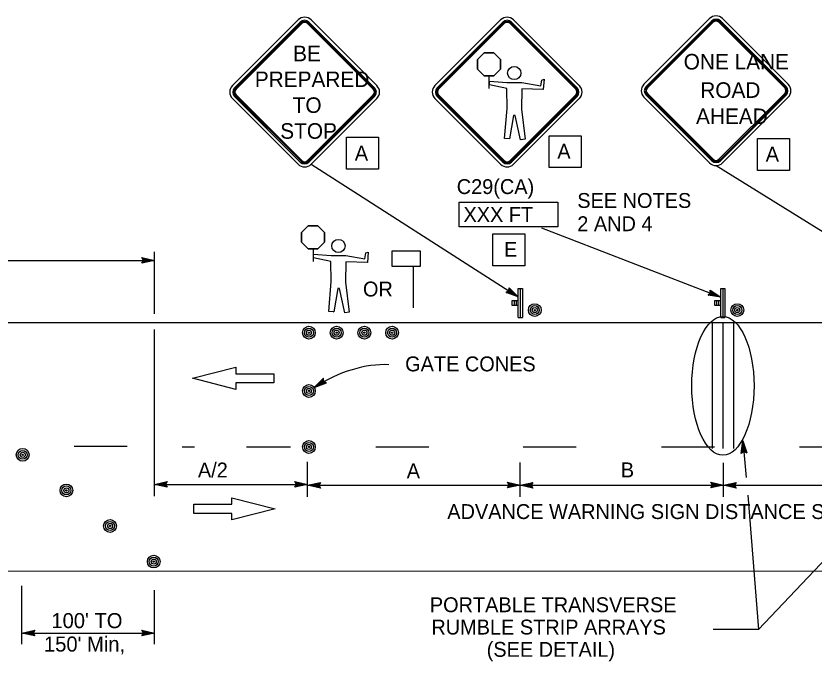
# Model space of a CAD drawing. Extents: x -893 to 867, y -474 to 712.
# Drawn here: x 241.5 to 616.7, y 116.3 to 418 of the extents above; entities that cross this region are included whole.
import ezdxf

# ---------------------------------------------------------------- set-up
doc = ezdxf.new("R2010")
doc.units = 0
for name, color, linetype in [('56 Stage 3 Anno', 7, 'Continuous'), ('57 Undefined', 7, 'Continuous'), ('60 Nongeo Data', 7, 'Continuous')]:
    doc.layers.add(name, color=color, linetype=linetype)

msp = doc.modelspace()

# ---------------------------------------------------------------- linework, layer by layer
at = {"layer": '56 Stage 3 Anno'}
for p, q in [((380.23, 348.23), (477.54, 285.81)), ((570.63, 347.58), (666.18, 288.44)), ((488.57, 318.34), (572.83, 285.64)), ((301.38, 302.98), (300.58, 304.32)), ((300.58, 304.32), (300.58, 304.32)), ((300.58, 304.32), (306.58, 302.98)), ((300.8, 303.96), (305.2, 302.98)), ((306.58, 277.75), (306.58, 306.98)), ((-285.14, 302.98), (306.58, 302.98)), ((306.58, 302.98), (300.58, 301.65)), ((300.58, 301.65), (301.38, 302.98)), ((300.58, 301.65), (300.58, 301.65)), ((305.19, 302.97), (300.82, 302.01)), ((303.82, 302.98), (300.99, 302.35)), ((301.03, 303.6), (303.82, 302.98)), ((301.21, 303.25), (302.44, 302.98)), ((302.44, 302.98), (301.23, 302.71)), ((306.58, 302.98), (306.58, 302.98)), ((306.58, 192.08), (306.58, 270.46)), ((386, 247.58), (381.68, 243.21)), ((381.68, 243.21), (387.45, 245.33)), ((386.01, 247.16), (382.84, 243.95)), ((382.85, 243.95), (387.05, 245.5)), ((386.01, 246.73), (384, 244.7)), ((384, 244.7), (386.72, 245.7)), ((386.05, 246.34), (385.16, 245.45)), ((385.16, 245.45), (386.33, 245.88)), ((386.05, 246.02), (386, 247.58)), ((386, 247.58), (386, 247.58)), ((387.45, 245.33), (386.05, 246.02)), ((387.45, 245.33), (387.45, 245.33)), ((381.68, 243.21), (381.68, 243.21)), ((378.6, 191.7), (378.6, 208.23)), ((478.5, 191.7), (478.5, 207.85)), ((574.09, 191.7), (574.09, 207.76)), ((306.58, 197.58), (312.58, 198.91)), ((312.58, 198.91), (311.78, 197.58)), ((312.58, 198.91), (312.58, 198.91)), ((373.4, 197.58), (372.6, 198.92)), ((372.6, 198.92), (372.6, 198.92)), ((372.6, 198.92), (378.6, 197.58)), ((312.58, 196.24), (306.58, 197.58)), ((306.58, 197.58), (306.58, 197.58)), ((306.58, 197.58), (378.6, 197.58)), ((312.36, 196.59), (307.96, 197.58)), ((307.97, 197.58), (312.35, 198.55)), ((309.34, 197.57), (312.17, 198.2)), ((312.13, 196.95), (309.34, 197.57)), ((310.72, 197.57), (311.93, 197.84)), ((311.95, 197.3), (310.72, 197.57)), ((311.78, 197.58), (312.58, 196.24)), ((312.58, 196.24), (312.58, 196.24)), ((378.6, 197.58), (372.6, 196.25)), ((372.6, 196.25), (373.4, 197.58)), ((372.6, 196.25), (372.6, 196.25)), ((372.82, 198.56), (377.22, 197.58)), ((377.21, 197.57), (372.83, 196.61)), ((375.84, 197.58), (373.01, 196.95)), ((373.05, 198.2), (375.84, 197.58)), ((373.23, 197.85), (374.46, 197.58)), ((374.46, 197.58), (373.25, 197.31)), ((378.6, 197.19), (384.6, 198.52)), ((378.6, 197.58), (378.6, 197.58)), ((384.6, 195.85), (378.6, 197.19)), ((378.6, 197.19), (378.6, 197.19)), ((378.6, 197.19), (478.5, 197.19)), ((384.38, 196.21), (379.98, 197.19)), ((379.99, 197.2), (384.36, 198.16)), ((381.36, 197.19), (384.19, 197.82)), ((384.15, 196.57), (381.36, 197.19)), ((382.74, 197.19), (383.95, 197.46)), ((383.97, 196.92), (382.74, 197.19)), ((384.6, 198.52), (383.8, 197.19)), ((383.8, 197.19), (384.6, 195.85)), ((384.6, 198.52), (384.6, 198.52)), ((384.6, 195.85), (384.6, 195.85)), ((473.3, 197.19), (472.5, 198.53)), ((472.5, 198.53), (472.5, 198.53)), ((472.5, 198.53), (478.5, 197.19)), ((478.5, 197.19), (472.5, 195.86)), ((472.5, 195.86), (473.3, 197.19)), ((472.5, 195.86), (472.5, 195.86)), ((472.72, 198.18), (477.12, 197.19)), ((477.11, 197.19), (472.74, 196.22)), ((475.74, 197.2), (472.91, 196.57)), ((472.95, 197.82), (475.74, 197.2)), ((473.13, 197.47), (474.36, 197.2)), ((474.36, 197.2), (473.15, 196.93)), ((478.5, 197.19), (484.5, 198.52)), ((478.5, 197.19), (574.09, 197.19)), ((478.5, 197.19), (478.5, 197.19)), ((484.5, 195.85), (478.5, 197.19)), ((478.5, 197.19), (478.5, 197.19)), ((484.29, 196.21), (479.88, 197.19)), ((479.89, 197.2), (484.27, 198.16)), ((481.27, 197.19), (484.09, 197.82)), ((484.05, 196.57), (481.27, 197.19)), ((482.65, 197.19), (483.86, 197.46)), ((483.88, 196.92), (482.65, 197.19)), ((484.5, 198.52), (483.7, 197.19)), ((483.7, 197.19), (484.5, 195.85)), ((484.5, 198.52), (484.5, 198.52)), ((484.5, 195.85), (484.5, 195.85)), ((568.89, 197.19), (568.09, 198.53)), ((568.09, 198.53), (568.09, 198.53)), ((568.09, 198.53), (574.09, 197.19)), ((574.09, 197.19), (568.09, 195.86)), ((568.09, 195.86), (568.89, 197.19)), ((568.09, 195.86), (568.09, 195.86)), ((568.31, 198.18), (572.71, 197.19)), ((572.7, 197.19), (568.33, 196.22)), ((571.33, 197.2), (568.5, 196.57)), ((568.54, 197.82), (571.33, 197.2)), ((568.72, 197.47), (569.95, 197.2)), ((569.95, 197.2), (568.74, 196.93)), ((574.09, 197.19), (580.09, 198.52)), ((574.09, 197.19), (666.98, 197.19)), ((574.09, 197.19), (574.09, 197.19)), ((580.09, 195.85), (574.09, 197.19)), ((574.09, 197.19), (574.09, 197.19)), ((579.88, 196.21), (575.47, 197.19)), ((575.48, 197.2), (579.86, 198.16)), ((576.85, 197.19), (579.68, 197.82)), ((579.64, 196.57), (576.85, 197.19)), ((578.24, 197.19), (579.44, 197.46)), ((579.47, 196.92), (578.24, 197.19)), ((580.09, 198.52), (579.29, 197.19)), ((579.29, 197.19), (580.09, 195.85)), ((580.09, 198.52), (580.09, 198.52)), ((580.09, 195.85), (580.09, 195.85)), ((244.29, 122.44), (244.29, 149.76)), ((306.58, 122.44), (306.58, 147.78)), ((244.29, 127.61), (250.29, 128.94)), ((250.29, 126.27), (244.29, 127.61)), ((244.29, 127.61), (244.29, 127.61)), ((244.29, 127.61), (306.58, 127.61)), ((250.07, 126.62), (245.67, 127.61)), ((245.68, 127.61), (250.05, 128.58)), ((247.05, 127.6), (249.88, 128.23)), ((249.84, 126.98), (247.05, 127.6)), ((248.43, 127.6), (249.64, 127.87)), ((249.66, 127.33), (248.43, 127.6)), ((250.29, 128.94), (249.49, 127.61)), ((249.49, 127.61), (250.29, 126.27)), ((250.29, 128.94), (250.29, 128.94)), ((301.38, 127.61), (300.58, 128.95)), ((300.58, 128.95), (300.58, 128.95)), ((300.58, 128.95), (306.58, 127.61)), ((306.58, 127.61), (300.58, 126.28)), ((300.58, 126.28), (301.38, 127.61)), ((300.8, 128.59), (305.2, 127.61)), ((305.19, 127.6), (300.82, 126.64)), ((303.82, 127.61), (300.99, 126.98)), ((301.03, 128.23), (303.82, 127.61)), ((301.21, 127.88), (302.44, 127.61)), ((302.44, 127.61), (301.23, 127.34)), ((306.58, 127.61), (306.58, 127.61)), ((250.29, 126.27), (250.29, 126.27)), ((300.58, 126.28), (300.58, 126.28))]:
    msp.add_line(p, q, dxfattribs=at)
for points in [[(473.28, 290.11), (477.54, 285.81), (471.86, 287.9), (472.23, 288.08), (476.39, 286.55), (473.27, 289.7), (473.26, 289.3), (475.25, 287.28), (472.6, 288.26), (472.96, 288.44), (474.11, 288.02), (473.24, 288.89), (473.23, 288.57), (471.86, 287.9), (473.23, 288.57)], [(567.8, 289.01), (572.83, 285.64), (566.85, 286.56), (567.17, 286.8), (571.55, 286.13), (567.87, 288.6), (567.94, 288.2), (570.3, 286.62), (567.49, 287.05), (567.82, 287.3), (569.03, 287.12), (568.01, 287.8), (568.06, 287.49), (566.85, 286.56), (568.06, 287.49)]]:
    msp.add_lwpolyline(points, close=True, dxfattribs=at)
msp.add_ellipse((396.51, 213.43), major_axis=(-40.53, -30.84), ratio=0.646502, start_param=3.789838, end_param=4.589835, dxfattribs=at)
at = {"layer": '57 Undefined'}
for points in [[(396.92, 345.91), (396.92, 360.91), (411.92, 360.91), (411.92, 345.91)], [(492.13, 346.62), (492.13, 361.62), (507.13, 361.62), (507.13, 346.62)], [(590.12, 345.29), (590.12, 360.29), (605.12, 360.29), (605.12, 345.29)], [(465.65, 300.46), (465.65, 315.46), (480.65, 315.46), (480.65, 300.46)]]:
    msp.add_lwpolyline(points, close=True, dxfattribs=at)
at = {"layer": '60 Nongeo Data'}
for p, q in [((461.59, 400.65), (458.41, 397.46)), ((461.59, 400.65), (458.41, 397.46)), ((458.41, 397.46), (461.59, 400.65)), ((466.09, 400.65), (461.59, 400.65)), ((466.09, 400.65), (461.59, 400.65)), ((461.59, 400.65), (466.09, 400.65)), ((469.27, 397.46), (466.09, 400.65)), ((469.27, 397.46), (466.09, 400.65)), ((466.09, 400.65), (469.27, 397.46)), ((458.41, 397.46), (458.41, 392.96)), ((458.41, 397.46), (458.41, 392.96)), ((458.41, 392.96), (458.41, 397.46)), ((469.27, 392.96), (469.27, 397.46)), ((469.27, 392.96), (469.27, 397.46)), ((469.27, 397.46), (469.27, 392.96)), ((458.41, 392.96), (461.59, 389.78)), ((458.41, 392.96), (461.59, 389.78)), ((461.59, 389.78), (458.41, 392.96)), ((466.09, 389.78), (469.27, 392.96)), ((466.09, 389.78), (469.27, 392.96)), ((469.27, 392.96), (466.09, 389.78)), ((461.59, 389.78), (466.09, 389.78)), ((461.59, 389.78), (466.09, 389.78)), ((466.09, 389.78), (461.59, 389.78)), ((463.84, 389.76), (463.84, 383.86)), ((378.91, 319.27), (375.72, 316.09)), ((378.91, 319.27), (375.72, 316.09)), ((375.72, 316.09), (378.91, 319.27)), ((383.41, 319.27), (378.91, 319.27)), ((383.41, 319.27), (378.91, 319.27)), ((378.91, 319.27), (383.41, 319.27)), ((386.59, 316.09), (383.41, 319.27)), ((386.59, 316.09), (383.41, 319.27)), ((383.41, 319.27), (386.59, 316.09)), ((375.72, 316.09), (375.72, 311.59)), ((375.72, 316.09), (375.72, 311.59)), ((375.72, 311.59), (375.72, 316.09)), ((386.59, 311.59), (386.59, 316.09)), ((386.59, 311.59), (386.59, 316.09)), ((386.59, 316.09), (386.59, 311.59)), ((375.72, 311.59), (378.91, 308.41)), ((375.72, 311.59), (378.91, 308.41)), ((378.91, 308.41), (375.72, 311.59)), ((383.41, 308.41), (386.59, 311.59)), ((383.41, 308.41), (386.59, 311.59)), ((386.59, 311.59), (383.41, 308.41)), ((378.91, 308.41), (383.41, 308.41)), ((378.91, 308.41), (383.41, 308.41)), ((383.41, 308.41), (378.91, 308.41)), ((381.16, 308.39), (381.16, 302.49)), ((428.19, 300.09), (428.19, 280.68)), ((477.6, 289.79), (479.57, 289.79)), ((477.6, 276.01), (477.6, 289.79)), ((478.59, 289.79), (478.59, 276.01)), ((479.57, 289.79), (479.57, 276.01)), ((572.81, 289.79), (574.78, 289.79)), ((572.81, 276.01), (572.81, 289.79)), ((573.8, 289.79), (573.8, 276.01)), ((574.78, 289.79), (574.78, 276.01)), ((476.62, 283.89), (474.65, 283.89)), ((474.65, 283.89), (474.65, 281.92)), ((474.65, 281.92), (476.62, 281.92)), ((475.63, 283.89), (475.63, 281.92)), ((477.6, 283.89), (476.62, 283.89)), ((476.62, 283.89), (476.62, 281.92)), ((476.62, 281.92), (477.6, 281.92)), ((477.6, 282.9), (477.6, 282.9)), ((571.83, 283.89), (569.86, 283.89)), ((569.86, 283.89), (569.86, 281.92)), ((569.86, 281.92), (571.83, 281.92)), ((570.85, 283.89), (570.85, 281.92)), ((572.81, 283.89), (571.83, 283.89)), ((571.83, 283.89), (571.83, 281.92)), ((571.83, 281.92), (572.81, 281.92)), ((572.81, 282.9), (572.81, 282.9)), ((-778.05, 274.05), (794.81, 273.67)), ((477.6, 276.01), (479.57, 276.01)), ((572.81, 276.01), (574.78, 276.01)), ((568.83, 273.41), (568.83, 214.45)), ((573.83, 273.41), (573.83, 214.45)), ((578.83, 273.41), (578.83, 214.45)), ((324.52, 247.48), (344.84, 252.7)), ((344.84, 252.7), (344.84, 249.6)), ((344.84, 249.6), (362.77, 249.6)), ((362.77, 249.6), (362.77, 247.48)), ((344.84, 242.26), (324.52, 247.48)), ((362.77, 245.35), (344.84, 245.35)), ((344.84, 245.35), (344.84, 242.26)), ((362.77, 247.48), (362.77, 245.35)), ((583.2, 218.11), (584.74, 200.86)), ((585.49, 192.53), (590.62, 129.22)), ((590.62, 129.22), (651.75, 194.15)), ((325.06, 186.06), (325.06, 188.18)), ((325.06, 188.18), (343, 188.18)), ((343, 188.18), (343, 191.28)), ((343, 191.28), (363.32, 186.06)), ((325.06, 183.93), (325.06, 186.06)), ((342.99, 183.93), (325.06, 183.93)), ((363.32, 186.06), (342.99, 180.84)), ((342.99, 180.84), (342.99, 183.93)), ((-778.05, 157.05), (794.81, 156.67)), ((590.62, 129.22), (569.24, 129.22))]:
    msp.add_line(p, q, dxfattribs=at)
for points in [[(567.58, 416.72), (536.7, 385.83)], [(604.57, 385.83), (573.69, 416.72)], [(374.12, 416.1), (343.24, 385.22)], [(375.14, 415.09), (344.26, 384.2)], [(375.48, 414.75), (344.6, 383.86)], [(375.82, 414.41), (344.94, 383.52)], [(409.42, 383.52), (378.54, 414.41)], [(409.76, 383.86), (378.87, 414.75)], [(410.1, 384.2), (379.21, 415.09)], [(411.12, 385.22), (380.23, 416.1)], [(469.34, 416.1), (438.45, 385.22)], [(470.35, 415.09), (439.47, 384.2)], [(470.69, 414.75), (439.81, 383.86)], [(471.03, 414.41), (440.15, 383.52)], [(504.63, 383.52), (473.75, 414.41)], [(504.97, 383.86), (474.09, 414.75)], [(505.31, 384.2), (474.43, 415.09)], [(506.33, 385.22), (475.45, 416.1)], [(568.6, 415.7), (537.71, 384.82)], [(568.94, 415.36), (538.05, 384.48)], [(569.28, 415.02), (538.39, 384.14)], [(602.88, 384.14), (571.99, 415.02)], [(603.22, 384.48), (572.33, 415.36)], [(603.56, 384.82), (572.67, 415.7)], [(489.06, 383.39), (489.4, 383.73)], [(343.24, 379.11), (374.12, 348.23)], [(344.26, 380.13), (375.14, 349.24)], [(344.6, 380.47), (375.48, 349.58)], [(344.94, 380.81), (375.82, 349.92)], [(378.54, 349.92), (409.42, 380.81)], [(378.87, 349.58), (409.76, 380.47)], [(379.21, 349.24), (410.1, 380.13)], [(380.23, 348.23), (411.12, 379.11)], [(438.45, 379.11), (469.34, 348.23)], [(439.47, 380.13), (470.35, 349.24)], [(439.81, 380.47), (470.69, 349.58)], [(440.15, 380.81), (471.03, 349.92)], [(473.75, 349.92), (504.63, 380.81)], [(474.09, 349.58), (504.97, 380.47)], [(474.43, 349.24), (505.31, 380.13)], [(475.45, 348.23), (506.33, 379.11)], [(536.7, 379.73), (567.58, 348.84)], [(537.71, 380.74), (568.6, 349.86)], [(538.05, 381.08), (568.94, 350.2)], [(538.39, 381.42), (569.28, 350.54)], [(571.99, 350.54), (602.88, 381.42)], [(572.33, 350.2), (603.22, 381.08)], [(572.67, 349.86), (603.56, 380.74)], [(573.69, 348.84), (604.57, 379.73)], [(473.48, 360.11), (473.57, 360.2)], [(406.37, 302.02), (406.71, 302.36)], [(390.79, 278.74), (390.88, 278.82)], [(268.79, 215.55), (293.79, 215.55)], [(319.65, 215.17), (325.39, 215.17)], [(349.91, 215.17), (370.6, 215.17)], [(410.6, 215.17), (435.6, 215.17)], [(479.91, 215.17), (504.91, 215.17)], [(544.91, 215.17), (569.91, 215.17)], [(609.91, 215.17), (634.91, 215.17)]]:
    msp.add_lwpolyline(points, dxfattribs=at)
for points in [[(464.04, 385.51), (464.04, 387.22), (472.3, 386.65), (479.3, 386.65), (488.23, 385.03), (488.67, 387.84), (489.76, 388.16), (489.37, 383.38), (479.3, 383.64), (479.16, 374.13), (480.8, 359.95), (478.69, 359.71), (476.2, 371.17), (475.42, 371.17), (473.55, 360.1), (471.21, 360.34), (472.38, 374.44), (472.23, 383.87)], [(489.76, 388.16), (489.37, 383.38), (479.3, 383.64), (479.16, 374.13), (480.8, 359.95), (478.69, 359.71), (476.2, 371.17), (475.42, 371.17), (473.57, 360.2), (471.21, 360.34), (472.38, 374.44), (472.23, 383.87), (464.04, 385.51), (464.04, 387.22), (472.3, 386.65), (479.3, 386.65), (488.23, 385.03), (488.67, 387.84)], [(449.9, 330.31), (496.25, 330.31), (496.25, 318.78), (449.9, 318.78)], [(381.36, 304.13), (381.36, 305.85), (389.62, 305.28), (396.62, 305.28), (405.54, 303.66), (405.98, 306.47), (407.07, 306.78), (406.68, 302.01), (396.62, 302.26), (396.47, 292.76), (398.11, 278.57), (396.01, 278.34), (393.51, 289.8), (392.73, 289.8), (390.86, 278.73), (388.53, 278.96), (389.7, 293.07), (389.54, 302.5)], [(407.07, 306.78), (406.68, 302.01), (396.62, 302.26), (396.47, 292.76), (398.11, 278.57), (396.01, 278.34), (393.51, 289.8), (392.73, 289.8), (390.88, 278.82), (388.53, 278.96), (389.7, 293.07), (389.54, 302.5), (381.36, 304.13), (381.36, 305.85), (389.62, 305.28), (396.62, 305.28), (405.54, 303.66), (405.98, 306.47)], [(431.57, 307.45), (431.57, 300.09), (418.32, 300.09), (418.32, 307.45)], [(582.41, 212.11), (583.2, 218.11), (585.03, 212.34), (584.66, 212.52), (583.32, 216.75), (582.74, 212.35), (583.07, 212.59), (583.44, 215.4), (584.3, 212.7), (583.93, 212.88), (583.56, 214.05), (583.4, 212.83), (583.65, 213.01), (585.03, 212.34), (583.65, 213.01)]]:
    msp.add_lwpolyline(points, close=True, dxfattribs=at)
for centre, radius in [((475.73, 391.12), 3.11), ((475.73, 391.12), 3.11), ((393.05, 309.74), 3.11), ((393.05, 309.74), 3.11), ((485.39, 279.58), 3), ((485.39, 279.58), 2.1), ((580.6, 279.58), 3), ((580.6, 279.58), 2.1), ((485.39, 279.58), 1.2), ((485.39, 279.58), 0.3), ((580.6, 279.58), 1.2), ((580.6, 279.58), 0.3), ((379.18, 268.95), 3), ((379.18, 268.95), 2.1), ((392.22, 268.95), 3), ((392.22, 268.95), 2.1), ((405.26, 268.95), 3), ((405.26, 268.95), 2.1), ((418.31, 268.95), 3), ((418.31, 268.95), 2.1), ((379.18, 268.95), 1.2), ((379.18, 268.95), 0.3), ((392.22, 268.95), 1.2), ((392.22, 268.95), 0.3), ((405.26, 268.95), 1.2), ((405.26, 268.95), 0.3), ((418.31, 268.95), 1.2), ((418.31, 268.95), 0.3), ((379.18, 241.52), 3), ((379.18, 241.52), 2.1), ((379.18, 241.52), 1.2), ((379.18, 241.52), 0.3), ((379.18, 215.17), 3), ((244.62, 211.47), 3), ((379.18, 215.17), 2.1), ((379.18, 215.17), 1.2), ((379.18, 215.17), 0.3), ((244.62, 211.47), 2.1), ((244.62, 211.47), 1.2), ((244.62, 211.47), 0.3), ((265.16, 194.73), 3), ((265.16, 194.73), 2.1), ((265.16, 194.73), 1.2), ((265.16, 194.73), 0.3), ((285.69, 177.98), 3), ((285.69, 177.98), 2.1), ((285.69, 177.98), 1.2), ((285.69, 177.98), 0.3), ((306.23, 161.24), 3), ((306.23, 161.24), 2.1), ((306.23, 161.24), 1.2), ((306.23, 161.24), 0.3)]:
    msp.add_circle(centre, radius, dxfattribs=at)
for centre, radius, start, end in [((377.18, 413.05), 4.32, 45, 135), ((472.39, 413.05), 4.32, 45, 135), ((570.63, 413.66), 4.32, 45, 135), ((570.63, 413.66), 2.88, 45, 135), ((377.18, 413.05), 2.88, 45, 135), ((377.18, 413.05), 2.4, 45, 135), ((377.18, 413.05), 1.92, 45, 135), ((472.39, 413.05), 2.88, 45, 135), ((472.39, 413.05), 2.4, 45, 135), ((472.39, 413.05), 1.92, 45, 135), ((570.63, 413.66), 2.4, 45, 135), ((570.63, 413.66), 1.92, 45, 135), ((346.29, 382.16), 4.32, 135, 224.9999), ((346.29, 382.16), 2.88, 135, 224.9999), ((346.29, 382.16), 2.4, 135, 224.9999), ((346.29, 382.16), 1.92, 135, 224.9999), ((408.06, 382.16), 1.92, 315, 45), ((408.06, 382.16), 2.4, 315, 45), ((408.06, 382.16), 2.88, 315, 45), ((408.06, 382.16), 4.32, 315, 45), ((441.51, 382.16), 4.32, 135, 224.9999), ((441.51, 382.16), 2.88, 135, 224.9999), ((441.51, 382.16), 2.4, 135, 224.9999), ((441.51, 382.16), 1.92, 135, 224.9999), ((503.28, 382.16), 1.92, 315, 45), ((503.28, 382.16), 2.4, 315, 45), ((503.28, 382.16), 2.88, 315, 45), ((503.28, 382.16), 4.32, 315, 45), ((539.75, 382.78), 4.32, 135, 224.9999), ((539.75, 382.78), 2.88, 135, 224.9999), ((539.75, 382.78), 2.4, 135, 224.9999), ((539.75, 382.78), 1.92, 135, 224.9999), ((601.52, 382.78), 1.92, 315, 45), ((601.52, 382.78), 2.4, 315, 45), ((601.52, 382.78), 2.88, 315, 45), ((601.52, 382.78), 4.32, 315, 45), ((377.18, 351.28), 2.88, 225, 315), ((377.18, 351.28), 2.4, 225, 315), ((377.18, 351.28), 1.92, 225, 315), ((472.39, 351.28), 2.88, 225, 315), ((472.39, 351.28), 2.4, 225, 315), ((472.39, 351.28), 1.92, 225, 315), ((570.63, 351.9), 2.88, 225, 315), ((570.63, 351.9), 2.4, 225, 315), ((570.63, 351.9), 1.92, 225, 315), ((377.18, 351.28), 4.32, 225, 315), ((472.39, 351.28), 4.32, 225, 315), ((570.63, 351.9), 4.32, 225, 315)]:
    msp.add_arc(centre, radius, start, end, dxfattribs=at)
msp.add_ellipse((573.83, 243.93), major_axis=(0, 32.6), ratio=0.448987, dxfattribs=at)

# ---------------------------------------------------------------- texts
at = {"layer": '57 Undefined'}
for s, height, p in [('A', 7, (400.76, 349.94)), ('A', 7, (495.98, 350.81)), ('A', 7, (593.96, 349.48)), ('C29(CA)', 7, (448.7, 334.18)), ('SEE NOTES', 7, (505.37, 327.65)), ('XXX FT', 7, (451.87, 321.08)), ('2 AND 4', 7, (505.37, 316.71)), ('E', 7, (470.94, 304.65)), ('OR', 7, (404.61, 285.98)), ('GATE CONES', 7, (424.44, 250.75)), ('A/2', 7, (327, 200.81)), ('A', 7, (425.18, 200.43)), ('B', 7, (525.85, 200.88)), ('ADVANCE WARNING SIGN DISTANCE SEE TABLE 3', 7, (444.25, 181.26)), ('PORTABLE TRANSVERSE', 7, (436.04, 137.42)), ("100' TO", 7.087, (258.11, 129.91)), ('RUMBLE STRIP ARRAYS ', 7, (436.76, 126.92)), ("150' Min,", 7.087, (254.62, 118.89)), ('(SEE DETAIL)', 7, (462.79, 116.42))]:
    msp.add_text(s, height=height, dxfattribs=at).set_placement(p)
at = {"layer": '60 Nongeo Data'}
for s, p in [('BE', (371.76, 396.67)), ('ONE LANE', (555.4, 392.79)), ('PREPARED', (353.75, 384.52)), ('ROAD', (563.19, 379.44)), ('TO', (371.56, 372.36)), ('AHEAD', (561.19, 367.12)), ('STOP', (365.71, 360.2))]:
    msp.add_text(s, height=7.321, dxfattribs=at).set_placement(p)

doc.saveas('drawing.dxf')
